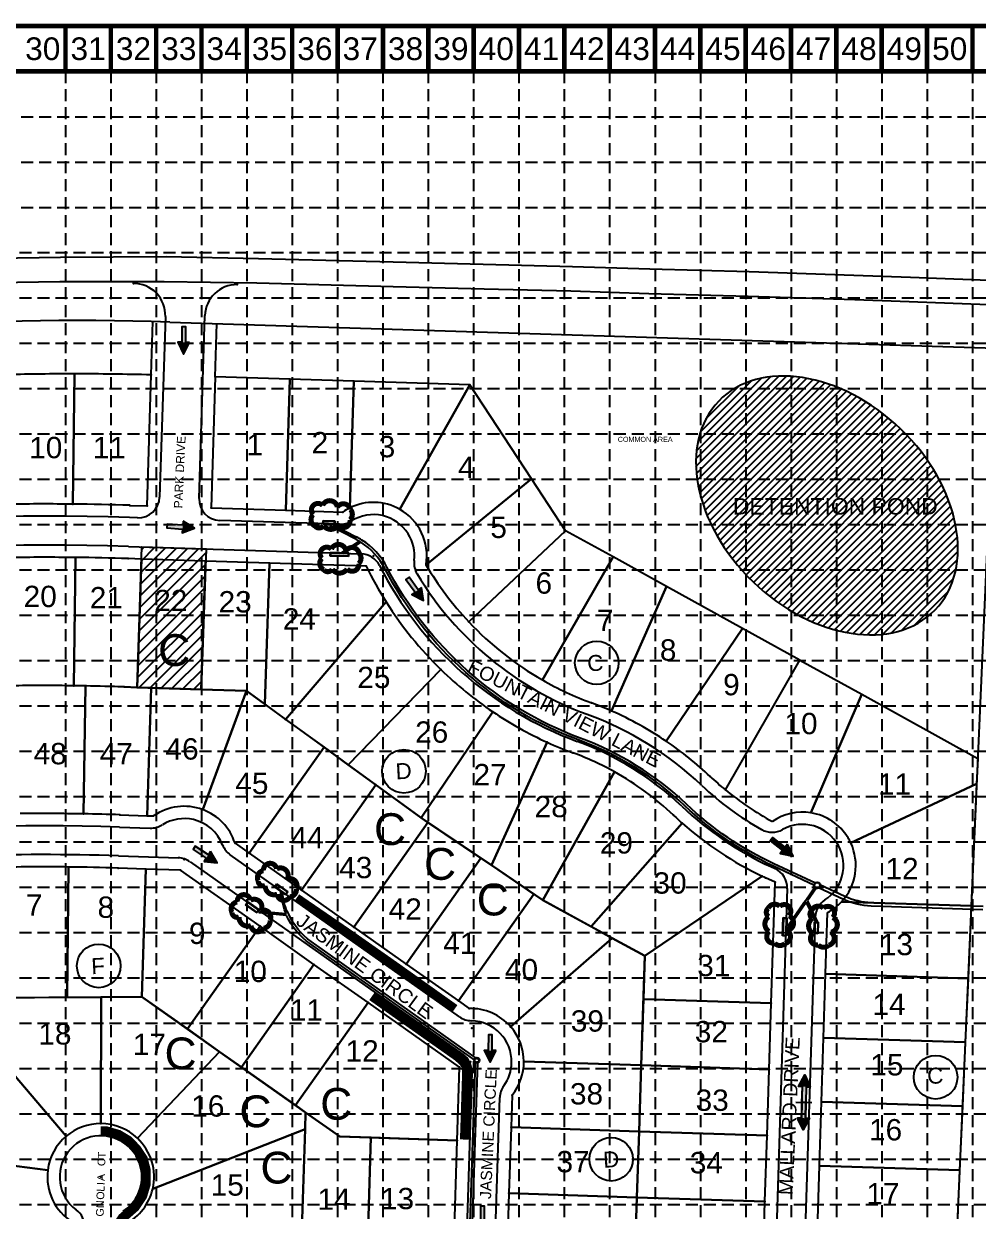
# Model space of a CAD drawing. Header units: inches. Extents: x 9761 to 12485, y 5538 to 7243.
# Drawn here: x 11041 to 11936, y 6129 to 7243 of the extents above; entities that cross this region are included whole.
import ezdxf
from ezdxf.enums import TextEntityAlignment as Align

# ---------------------------------------------------------------- set-up
doc = ezdxf.new("R2010")
doc.units = ezdxf.units.IN
doc.header["$MEASUREMENT"] = 0
for name, pattern in [('ASPHALT', [1.785, 1.5, 0.06, 0.02, 0.1, 0.045, 0.06]), ('HIDDEN', [0.375, 0.25, -0.125]), ('SOLID_OPEN_END', [200, 100, 100])]:
    doc.linetypes.add(name, pattern=pattern)
for name, color, linetype in [('1 SODDED LOT', 2, 'Continuous'), ('1-BC', 7, 'Continuous'), ('1-GRADING_TEXT', 7, 'Continuous'), ('1-LOTS', 150, 'Continuous'), ('1-STM', 7, 'Continuous'), ('1-STM_INLETS', 7, 'Continuous'), ('BASE', 7, 'Continuous'), ('blockletters', 7, 'Continuous'), ('BOUNDARY', 7, 'Continuous'), ('calmarklot', 7, 'Continuous'), ('creek', 5, 'Continuous'), ('DRAINAGE ARROWS', 7, 'Continuous'), ('EROSION BLANKET', 84, 'Continuous'), ('EX-IMPROVEMENTS', 7, 'Continuous'), ('grid', 254, 'HIDDEN'), ('INLET PROTECTION', 5, 'Continuous'), ('streetnames', 7, 'Continuous')]:
    doc.layers.add(name, color=color, linetype=linetype)
doc.styles.add('calmark', font='ARIAL.TTF', dxfattribs={"height": 25})
doc.styles.get("Standard").update_dxf_attribs({"font": 'ARIAL.TTF', "height": 25})

# ---------------------------------------------------------------- blocks, each defined once
blk = doc.blocks.new('arrow')
blk.add_lwpolyline([(-67, -25.4), (-59.3, -25.4), (-59.6, -56.1), (-51.9, -56.2), (-51.6, -25.5), (-44, -25.5), (-55.3, -2.4), (-67, -25.4)], close=True)
at = {"color": 254}
for points in [[(-44, -25.5), (-67, -25.4), (-55.3, -2.4), (-67, -25.4)], [(-59.6, -56.1), (-51.9, -56.2), (-59.3, -25.4), (-51.6, -25.5)]]:
    blk.add_solid(points, dxfattribs=at)
blk = doc.blocks.new('2arrows')
at = {"color": 254}
for p, q in [((25.6, 3), (0, 0)), ((17.7, -18.7), (0, 0)), ((23, -4.3), (25.6, 3)), ((20.3, -11.5), (17.7, -18.7)), ((49.2, -22), (20.3, -11.5)), ((23, -4.3), (51.8, -14.8)), ((51.8, -14.8), (49.2, -22)), ((51.8, -14.8), (49.2, -22)), ((49.2, -22), (78.1, -32.5)), ((80.7, -25.2), (51.8, -14.8)), ((80.7, -25.2), (83.3, -18)), ((83.3, -18), (101.1, -36.7)), ((78.1, -32.5), (75.5, -39.7)), ((75.5, -39.7), (101.1, -36.7))]:
    blk.add_line(p, q, dxfattribs=at)
at = {"color": 7}
blk.add_line((45, -33.4), (55.8, -3.7), dxfattribs=at)
blk.add_lwpolyline([(20.3, -11.5), (17.7, -18.7), (0, 0), (25.6, 3), (23, -4.3), (80.7, -25.2), (83.3, -18), (101.1, -36.7), (75.5, -39.7), (78.1, -32.5), (20.3, -11.5)], close=True)
at = {"color": 254}
for points in [[(25.6, 3), (17.7, -18.7), (0, 0), (17.7, -18.7)], [(49.2, -22), (51.8, -14.8), (20.3, -11.5), (23, -4.3)], [(49.2, -22), (51.8, -14.8), (78.1, -32.5), (80.7, -25.2)], [(83.3, -18), (75.5, -39.7), (101.1, -36.7), (75.5, -39.7)]]:
    blk.add_solid(points, dxfattribs=at)

msp = doc.modelspace()

# ---------------------------------------------------------------- hatches: boundary and pattern name
at = {"layer": '1 SODDED LOT'}
h = msp.add_hatch(dxfattribs=at)
h.set_pattern_fill('ANSI31', color=256, scale=60, style=0)
h.paths.add_polyline_path([(11147.6, 6620.3), (11151.8, 6752.1), (11212.2, 6750.3), (11207.6, 6618.4)])
at = {"layer": 'creek'}
h = msp.add_hatch(dxfattribs=at)
h.set_pattern_fill('ANSI31', color=5, scale=40, style=0)
edge = h.paths.add_edge_path()
edge.add_ellipse((11793.9, 6790.9), major_axis=(-101.4, 97.9), ratio=0.706764, start_angle=0, end_angle=360, ccw=False)

# ---------------------------------------------------------------- linework, layer by layer
at = {"layer": '1 SODDED LOT'}
msp.add_lwpolyline([(11147.6, 6620.3), (11151.8, 6752.1), (11212.2, 6750.3), (11207.6, 6618.4)], close=True, dxfattribs=at)
at = {"layer": '1-BC', "color": 7, "linetype": 'Continuous'}
for p, q in [((11144, 6999.1), (11144, 7000.6)), ((11241.3, 6998), (11241.4, 6999.5)), ((11173.9, 6968.1, 592.8), (11168.5, 6798.6, 590.5)), ((11205.5, 6797.5, 590.5), (11210.9, 6969, 592.9)), ((11147.9, 6779.3, 590.6), (11140.3, 6779.5, 590.7)), ((11337.1, 6773.3, 588.8), (11224.8, 6776.9, 589.8)), ((11139.4, 6752.5, 590.7), (11357.4, 6745.6, 588.7)), ((11130.9, 6489.3), (11159.8, 6488.4, 590.2)), ((11130.1, 6462.3), (11186.1, 6460.5, 589.8)), ((11449.6, 6311.4, 587.3), (11234.7, 6463.2, 589.1)), ((11197, 6456.8, 589.5), (11452.6, 6276.2, 587.2)), ((11741.2, 6452.3, 586.2), (11745.3, 6450.4, 586.1)), ((11756.8, 6431.6, 585.9), (11745.3, 6074.4, 584.3)), ((11783, 6404.9, 585.8), (11767.3, 5921.3)), ((11461.1, 6259.2, 587), (11455.4, 6083.7, 586.1)), ((11482.4, 6082.9, 586.1), (11487.3, 6235.6, 586.9))]:
    msp.add_line(p, q, dxfattribs=at)
for centre, radius, start, end in [((11143.9, 6969.1), 30, 358.1833, 89.8636), ((11240.9, 6968), 30, 89.1892, 178.1833), ((11148.5, 6799.3), 20, 268.1833, 358.1833), ((11225.5, 6796.8), 20, 178.1833, 268.1833), ((11368.9, 6743.8), 38.5, 77.1811, 122.1811), ((11060.6, 4267.3), 2513.5, 88.1833, 102.6475), ((11337.7, 6793.3), 20, 268.1833, 302.1811), ((11368.9, 6743.8), 38.5, 32.1811, 77.1811), ((11368.9, 6743.8), 38.5, 353.4013, 32.1811), ((11060.6, 4267.3), 2486.5, 88.1833, 102.6475), ((11356.8, 6725.6), 20, 26.8247, 88.1833), ((11427, 6737), 20, 173.4013, 211.0551), ((11676.7, 6887.4), 338.5, 206.8247, 249.8053), ((11676.7, 6887.4), 311.5, 211.0551, 249.8053), ((11461, 6300.8), 313.5, 46.5527, 69.8053), ((11461, 6300.8), 286.5, 46.5527, 69.8053), ((11873.6, 6736.4), 286.5, 226.5527, 240.5525), ((11873.6, 6736.4), 313.5, 226.5527, 245.0262), ((11191.6, 6458.8), 38.5, 77.1453, 122.1453), ((11191.6, 6458.8), 38.5, 20.7573, 77.1453), ((11059.1, 4267), 2223.5, 88.1475, 102.6475), ((11160.4, 6508.4), 20, 268.1475, 302.1453), ((11742.6, 6504.4), 20, 240.5525, 299.1151), ((11771, 6453.3), 38.5, 29.1151, 119.1151), ((11771, 6453.3), 38.5, 344.1151, 74.1151), ((11246.3, 6479.6), 20, 200.7573, 234.7551), ((11059.1, 4267), 2196.5, 88.1475, 95.7472), ((11185.4, 6440.5), 20, 54.7551, 88.1475), ((11736.8, 6432.2), 20, 358.1475, 65.0262), ((11771, 6453.3), 38.5, 303.0827, 344.1151), ((11803, 6404.3), 20, 123.0827, 178.1475), ((11461.2, 6327.7), 20, 234.7551, 268.7528), ((11459.9, 6269.2), 38.5, 358.7528, 88.7528), ((11441.1, 6259.9), 20, 358.1475, 54.7551), ((11459.9, 6269.2), 38.5, 324.1498, 358.7528), ((11507.3, 6235), 20, 144.1498, 178.1475), ((11113.3, 6161.3), 38.5, 53.2123, 143.2123), ((11113.3, 6161.3), 38.5, 8.2123, 53.2123), ((11113.3, 6161.3), 38.5, 143.2123, 233.2123), ((11113.3, 6161.3), 38.5, 303.0827, 8.2123), ((11078.3, 6114.5), 20, 358.1475, 53.2123)]:
    msp.add_arc(centre, radius, start, end, dxfattribs=at)
for p in [(11144, 6999.1, 594.1), (11241.3, 6998, 592.6)]:
    msp.add_point(p, dxfattribs=at)
at = {"layer": '1-LOTS', "color": 7, "linetype": 'SOLID_OPEN_END'}
for p, q in [((11160.6, 6913.4), (11162.2, 6963.4)), ((11220.6, 6911.6), (11222.2, 6961.5)), ((11087.3, 6792.2), (11088.6, 6914.3)), ((11088.6, 6914.3), (11087.3, 6792.2)), ((11156.7, 6790.5), (11160.6, 6913.4)), ((11220.6, 6911.6), (11216.7, 6788.6)), ((11290.6, 6909.3), (11220.6, 6911.6)), ((11290.6, 6909.3), (11286.7, 6786.4)), ((11286.7, 6786.4), (11290.6, 6909.3)), ((11350.5, 6907.4), (11290.6, 6909.3)), ((11346.8, 6788.6), (11350.5, 6907.4)), ((11350.5, 6907.4), (11346.8, 6788.6)), ((11459.3, 6904), (11350.5, 6907.4)), ((11459.3, 6904), (11393.5, 6787.3)), ((11393.5, 6787.3), (11459.3, 6904)), ((11517, 6816), (11459.3, 6904)), ((11517, 6816), (11418.2, 6735.3)), ((11418.2, 6735.3), (11517, 6816)), ((11549, 6767.2), (11517, 6816)), ((11140.6, 6791), (11156.7, 6790.5)), ((11216.7, 6788.6), (11286.7, 6786.4)), ((11286.7, 6786.4), (11340.2, 6784.7)), ((11458.3, 6681.8), (11549, 6767.2)), ((11549, 6767.2), (11458.3, 6681.8)), ((11593.5, 6742.6), (11549, 6767.2)), ((11088.2, 6621.8), (11089.7, 6742.1)), ((11089.7, 6742.1), (11088.2, 6621.8)), ((11151.4, 6740.7), (11139, 6741.1)), ((11147.6, 6620.3), (11151.4, 6740.7)), ((11151.4, 6740.7), (11147.6, 6620.3)), ((11211.4, 6738.8), (11151.4, 6740.7)), ((11207.6, 6618.4), (11211.4, 6738.8)), ((11211.4, 6738.8), (11207.6, 6618.4)), ((11271.4, 6736.9), (11211.4, 6738.8)), ((11593.5, 6742.6), (11527.3, 6627.3)), ((11527.3, 6627.3), (11593.5, 6742.6)), ((11643.6, 6714.9), (11593.5, 6742.6)), ((11267.2, 6604.5), (11271.4, 6736.9)), ((11271.4, 6736.9), (11267.2, 6604.5)), ((11362.1, 6734), (11271.4, 6736.9)), ((11643.6, 6714.9), (11592.1, 6598.2)), ((11592.1, 6598.2), (11643.6, 6714.9)), ((11714.8, 6675.5), (11643.6, 6714.9)), ((11380.9, 6700.4), (11286.6, 6590.3)), ((11286.6, 6590.3), (11380.9, 6700.4)), ((11714.8, 6675.5), (11643.3, 6569.9)), ((11643.3, 6569.9), (11714.8, 6675.5)), ((11768.5, 6645.9), (11714.8, 6675.5)), ((11345.1, 6547.8), (11432.2, 6637)), ((11432.2, 6637), (11345.1, 6547.8)), ((11698.9, 6524.1), (11768.5, 6645.9)), ((11698.9, 6524.1), (11768.5, 6645.9)), ((11768.5, 6645.9), (11826.5, 6613.8)), ((11097.1, 6501.6), (11099.1, 6621.6)), ((11099.1, 6621.6), (11097.1, 6501.6)), ((11135.2, 6620.7), (11147.6, 6620.3)), ((11147.6, 6620.3), (11135.2, 6620.7)), ((11147.6, 6620.3), (11207.6, 6618.4)), ((11160.6, 6619.9), (11147.6, 6620.3)), ((11160.6, 6619.9), (11156.7, 6500)), ((11156.7, 6500), (11160.6, 6619.9)), ((11207.6, 6618.4), (11160.6, 6619.9)), ((11250, 6617), (11207.6, 6618.4)), ((11207.6, 6618.4), (11250, 6617)), ((11208.9, 6505.7), (11250, 6617)), ((11250, 6617), (11208.9, 6505.7)), ((11322.7, 6564.1), (11250, 6617)), ((11250, 6617), (11267.2, 6604.5)), ((11267.2, 6604.5), (11286.6, 6590.3)), ((11826.5, 6613.8), (11778.9, 6502.6)), ((11778.9, 6502.6), (11826.5, 6613.8)), ((11826.5, 6613.8), (11826.5, 6613.8)), ((11826.5, 6613.8), (11935.3, 6553.7)), ((11413.6, 6498), (11480.8, 6597.4)), ((11480.8, 6597.4), (11413.6, 6498)), ((11286.6, 6590.3), (11322.7, 6564.1)), ((11252.5, 6464.8), (11322.7, 6564.1)), ((11322.7, 6564.1), (11252.5, 6464.8)), ((11322.7, 6564.1), (11345.1, 6547.8)), ((11345.1, 6547.8), (11322.7, 6564.1)), ((11479.4, 6453.5), (11531.8, 6568.8)), ((11531.8, 6568.8), (11479.4, 6453.5)), ((11345.1, 6547.8), (11413.6, 6498)), ((11371.2, 6528.8), (11345.1, 6547.8)), ((11935.3, 6553.7), (11934.2, 6529.9)), ((11527.8, 6420.8), (11594.9, 6541)), ((11594.9, 6541), (11527.8, 6420.8)), ((11301.5, 6430.1), (11371.2, 6528.8)), ((11371.2, 6528.8), (11301.5, 6430.1)), ((11413.6, 6498), (11371.2, 6528.8)), ((11934.2, 6529.9), (11816.3, 6474.5)), ((11816.3, 6474.5), (11934.2, 6529.9)), ((11934.2, 6529.9), (11929.2, 6415.4)), ((11934.2, 6529.9), (11934.2, 6529.9)), ((11698.9, 6524.1), (11698.9, 6524.1)), ((11131.3, 6500.8), (11156.7, 6500)), ((11156.7, 6500), (11162.9, 6499.8)), ((11350.5, 6395.5), (11419.9, 6493.7)), ((11419.9, 6493.7), (11350.5, 6395.5)), ((11413.6, 6498), (11479.4, 6453.5)), ((11419.9, 6493.7), (11413.6, 6498)), ((11469.6, 6460.1), (11419.9, 6493.7)), ((11658.4, 6492.9), (11573, 6396.1)), ((11573, 6396.1), (11658.4, 6492.9)), ((11742.8, 6494.5), (11742.8, 6494.5)), ((11742.8, 6494.5), (11742.8, 6494.5)), ((11778.9, 6502.6), (11778.9, 6502.6)), ((11778.9, 6502.6), (11778.9, 6502.6)), ((11239.2, 6474.2), (11252.5, 6464.8)), ((11813.8, 6479.2), (11813.8, 6479.2)), ((11816.3, 6474.5), (11816.3, 6474.5)), ((11816.3, 6474.5), (11816.3, 6474.5)), ((11252.5, 6464.8), (11301.5, 6430.1)), ((11469.6, 6460.1), (11399.5, 6360.9)), ((11399.5, 6360.9), (11469.6, 6460.1)), ((11479.4, 6453.5), (11469.6, 6460.1)), ((11081.9, 6329.7), (11083.2, 6451.8)), ((11083.2, 6451.8), (11081.9, 6329.7)), ((11155.7, 6450), (11129.7, 6450.8)), ((11151.8, 6330.2), (11155.7, 6450)), ((11155.7, 6450), (11151.8, 6330.2)), ((11188.2, 6448.9), (11155.7, 6450)), ((11262.6, 6396.4), (11188.2, 6448.9)), ((11519.3, 6426.5), (11479.4, 6453.5)), ((11479.4, 6453.5), (11527.8, 6420.8)), ((11623.2, 6368.6), (11733.1, 6443.4)), ((11733.1, 6443.4), (11623.2, 6368.6)), ((11745.5, 6437.6), (11736.4, 6441.8)), ((11741.8, 6324.1), (11745.5, 6437.6)), ((11301.5, 6430.1), (11350.5, 6395.5)), ((11448.5, 6326.3), (11519.3, 6426.5)), ((11519.3, 6426.5), (11448.5, 6326.3)), ((11527.8, 6420.8), (11519.3, 6426.5)), ((11592.7, 6385.3), (11527.8, 6420.8)), ((11527.8, 6420.8), (11573, 6396.1)), ((11929.2, 6415.4), (11807.7, 6419.3)), ((11807.7, 6419.3), (11807.7, 6419.3)), ((11807.7, 6419.3), (11807.7, 6419.3)), ((11807.7, 6419.3), (11929.2, 6415.4)), ((11929.2, 6415.4), (11926.2, 6347.4)), ((11929.2, 6415.4), (11929.2, 6415.4)), ((11792.7, 6351.8), (11794.6, 6409.2)), ((11794.6, 6409.2), (11794.6, 6409.2)), ((11194.5, 6300), (11262.6, 6396.4)), ((11262.6, 6396.4), (11194.5, 6300)), ((11313.2, 6360.6), (11262.6, 6396.4)), ((11350.5, 6395.5), (11399.5, 6360.9)), ((11573, 6396.1), (11592.7, 6385.3)), ((11497.5, 6302.1), (11592.7, 6385.3)), ((11592.7, 6385.3), (11497.5, 6302.1)), ((11592.7, 6385.3), (11623.2, 6368.6)), ((11623.2, 6368.6), (11592.7, 6385.3)), ((11313.2, 6360.6), (11245.1, 6264.2)), ((11245.1, 6264.2), (11313.2, 6360.6)), ((11363.9, 6324.8), (11313.2, 6360.6)), ((11399.5, 6360.9), (11448.5, 6326.3)), ((11619.9, 6266), (11623.2, 6368.6)), ((11623.2, 6368.6), (11621.9, 6328)), ((11790.8, 6291.8), (11792.7, 6351.8)), ((11926.2, 6347.4), (11792.7, 6351.8)), ((11792.7, 6351.8), (11926.2, 6347.4)), ((11926.2, 6347.4), (11923.6, 6287.5)), ((11926.2, 6347.4), (11926.2, 6347.4)), ((11113.7, 6329.9), (10970.6, 6329)), ((10970.6, 6329), (11080.9, 6199.4)), ((11080.9, 6199.4), (10970.6, 6329)), ((11020.8, 6329.3), (11081.9, 6329.7)), ((11081.9, 6329.7), (11113.7, 6329.9)), ((11113.7, 6329.9), (11113.4, 6211.3)), ((11113.4, 6211.3), (11113.7, 6329.9)), ((11151.8, 6330.2), (11113.7, 6329.9)), ((11113.7, 6329.9), (11151.8, 6330.2)), ((11224.7, 6278.7), (11151.8, 6330.2)), ((11151.8, 6330.2), (11194.5, 6300)), ((11448.5, 6326.3), (11458.5, 6319.2)), ((11621.9, 6328), (11619.9, 6266)), ((11741.8, 6324.1), (11621.9, 6328)), ((11621.9, 6328), (11741.8, 6324.1)), ((11295.8, 6228.5), (11363.9, 6324.8)), ((11363.9, 6324.8), (11295.8, 6228.5)), ((11449.7, 6264.2), (11363.9, 6324.8)), ((11739.8, 6262.1), (11741.8, 6324.1)), ((11194.5, 6300), (11224.7, 6278.7)), ((11788.9, 6231.8), (11790.8, 6291.8)), ((11923.6, 6287.5), (11790.8, 6291.8)), ((11790.8, 6291.8), (11923.6, 6287.5)), ((11923.6, 6287.5), (11920.9, 6227.5)), ((11923.6, 6287.5), (11923.6, 6287.5)), ((11224.7, 6278.7), (11147.7, 6197.6)), ((11147.7, 6197.6), (11224.7, 6278.7)), ((11305.3, 6221.7), (11224.7, 6278.7)), ((11224.7, 6278.7), (11245.1, 6264.2)), ((11619.9, 6266), (11509.9, 6269.6)), ((11509.9, 6269.6), (11619.9, 6266)), ((11245.1, 6264.2), (11295.8, 6228.5)), ((11447.5, 6195.5), (11449.7, 6264.2)), ((11617.9, 6204), (11619.9, 6266)), ((11619.9, 6266), (11617.9, 6204)), ((11619.9, 6266), (11739.8, 6262.1)), ((11739.8, 6262.1), (11619.9, 6266)), ((11737.8, 6200.2), (11739.8, 6262.1)), ((11498.9, 6237.9), (11497.9, 6207.9)), ((11295.8, 6228.5), (11305.3, 6221.7)), ((11786.9, 6171.8), (11788.9, 6231.8)), ((11920.9, 6227.5), (11788.9, 6231.8)), ((11788.9, 6231.8), (11920.9, 6227.5)), ((11920.9, 6227.5), (11918.3, 6167.6)), ((11920.9, 6227.5), (11920.9, 6227.5)), ((11304.8, 6206), (11305.3, 6221.7)), ((11305.3, 6221.7), (11304.8, 6206)), ((11337.3, 6199.1), (11305.3, 6221.7)), ((11305.3, 6221.7), (11337.3, 6199.1)), ((11162, 6150), (11304.8, 6206)), ((11304.8, 6206), (11162, 6150)), ((11304.8, 6206), (11300.7, 6080.2)), ((11300.7, 6080.2), (11304.8, 6206)), ((11497.9, 6207.9), (11495.9, 6145.9)), ((11497.9, 6207.9), (11617.9, 6204)), ((11617.9, 6204), (11497.9, 6207.9)), ((11615.9, 6142.1), (11617.9, 6204)), ((11617.9, 6204), (11615.9, 6142.1)), ((11617.9, 6204), (11737.8, 6200.2)), ((11737.8, 6200.2), (11617.9, 6204)), ((11366.6, 6198.2), (11337.3, 6199.1)), ((11337.3, 6199.1), (11447.5, 6195.5)), ((11366.6, 6198.2), (11362.7, 6078.2)), ((11362.7, 6078.2), (11366.6, 6198.2)), ((11447.5, 6195.5), (11366.6, 6198.2)), ((11443.6, 6075.6), (11447.5, 6195.5)), ((11735.8, 6138.2), (11737.8, 6200.2)), ((10948.2, 6182.2), (11063.7, 6167.6)), ((11063.7, 6167.6), (10948.2, 6182.2)), ((11785, 6111.9), (11786.9, 6171.8)), ((11918.3, 6167.6), (11786.9, 6171.8)), ((11786.9, 6171.8), (11918.3, 6167.6)), ((11918.3, 6167.6), (11915.7, 6107.6)), ((11918.3, 6167.6), (11918.3, 6167.6)), ((11495.9, 6145.9), (11493.6, 6074)), ((11495.9, 6145.9), (11615.9, 6142.1)), ((11615.9, 6142.1), (11495.9, 6145.9)), ((11613.6, 6070.1), (11615.9, 6142.1)), ((11615.9, 6142.1), (11613.6, 6070.1)), ((11615.9, 6142.1), (11735.8, 6138.2)), ((11735.8, 6138.2), (11615.9, 6142.1)), ((11733.5, 6066.2), (11735.8, 6138.2))]:
    msp.add_line(p, q, dxfattribs=at)
for centre, radius, start, end in [((11088.8, 4149.4), 2764.9, 90.0039, 91.2947), ((11088.8, 4149.4), 2764.9, 88.5105, 90.0039), ((11368.9, 6743.8), 50, 60.5496, 116.2475), ((11060.6, 4267.3), 2525, 89.3939, 90.7422), ((11060.6, 4267.3), 2525, 88.1833, 89.3939), ((11368.9, 6743.8), 50, 116.2475, 125.0532), ((11368.9, 6743.8), 50, 350.2219, 60.5496), ((11060.6, 4267.3), 2475, 89.3267, 90.7681), ((11060.6, 4267.3), 2475, 88.1833, 89.3267), ((11676.7, 6887.4), 350, 206.0023, 212.2943), ((11676.7, 6887.4), 300, 210.4738, 223.2735), ((11676.7, 6887.4), 350, 212.2943, 225.6875), ((11676.7, 6887.4), 300, 223.2735, 240.1207), ((11676.7, 6887.4), 350, 225.6875, 235.9529), ((11676.7, 6887.4), 300, 240.1207, 249.8053), ((11059.1, 4267), 2355, 89.2902, 90.7314), ((11059.1, 4267), 2355, 89.025, 90.5462), ((11059.1, 4267), 2355, 88.1475, 89.2902), ((11059.1, 4267), 2355, 88.1475, 89.025), ((11461, 6300.8), 325, 66.1958, 69.8053), ((11676.7, 6887.4), 350, 235.9529, 245.5493), ((11461, 6300.8), 325, 55.8794, 66.1958), ((11676.7, 6887.4), 350, 245.5493, 249.8053), ((11461, 6300.8), 275, 60.85, 69.8053), ((11461, 6300.8), 325, 46.5527, 55.8794), ((11461, 6300.8), 275, 46.5527, 60.85), ((11878, 6742.6), 282.5, 226.7535, 230.6588), ((11878, 6742.6), 282.5, 230.6588, 241.4022), ((11191.6, 6458.8), 50, 69.734, 125.0174), ((11191.6, 6458.8), 50, 17.8852, 69.734), ((11771, 6453.3), 50, 80.9008, 124.3748), ((11059.1, 4267), 2235, 89.025, 90.5462), ((11059.1, 4267), 2235, 88.1475, 89.025), ((11873.6, 6736.4), 325, 226.5527, 228.5497), ((11873.6, 6736.4), 325, 228.5497, 244.3982), ((11771, 6453.3), 50, 31.2612, 80.9008), ((11771, 6453.3), 50, 317.2072, 25.1383), ((11771, 6453.3), 50, 25.1383, 31.2612), ((11059.1, 4267), 2185, 89.367, 91.0627), ((11059.1, 4267), 2185, 88.1475, 89.367), ((11873.6, 6736.4), 325, 244.3982, 245.0262), ((11771, 6453.3), 50, 298.1475, 317.2072), ((11459.9, 6269.2), 50, 41.162, 91.625), ((11459.9, 6269.2), 50, 0.3968, 41.162), ((11459.9, 6269.2), 50, 321.2776, 0.3968), ((11113.3, 6161.3), 50, 89.8671, 130.3947), ((11113.3, 6161.3), 50, 46.4767, 89.8671), ((11113.3, 6161.3), 50, 130.3947, 172.7969), ((11113.3, 6161.3), 50, 346.9365, 46.4767), ((11113.3, 6161.3), 50, 172.7969, 238.1475), ((11113.3, 6161.3), 50, 298.1475, 346.9365)]:
    msp.add_arc(centre, radius, start, end, dxfattribs=at)
at = {"layer": '1-LOTS', "color": 7, "linetype": 'Continuous'}
for p in [(11088.6, 6914.3), (11160.6, 6913.4), (11220.6, 6911.6), (11290.6, 6909.3), (11350.5, 6907.4), (11459.3, 6904), (11517, 6816), (11087.3, 6792.2), (11140.6, 6791), (11156.7, 6790.5), (11216.7, 6788.6), (11286.7, 6786.4), (11340.2, 6784.7), (11346.8, 6788.6), (11393.5, 6787.3), (11549, 6767.2), (11089.7, 6742.1), (11139, 6741.1), (11151.4, 6740.7), (11211.4, 6738.8), (11368.9, 6743.8), (11593.5, 6742.6), (11271.4, 6736.9), (11362.1, 6734), (11418.2, 6735.3), (11643.6, 6714.9), (11380.9, 6700.4), (11458.3, 6681.8), (11714.8, 6675.5), (11432.2, 6637), (11768.5, 6645.9), (11527.3, 6627.3), (11088.2, 6621.8), (11099.1, 6621.6), (11135.2, 6620.7), (11147.6, 6620.3), (11160.6, 6619.9), (11207.6, 6618.4), (11250, 6617), (11267.2, 6604.5), (11573.2, 6605.9), (11480.8, 6597.4), (11592.1, 6598.2), (11286.6, 6590.3), (11322.7, 6564.1), (11531.8, 6568.8), (11555.9, 6558.9), (11643.3, 6569.9), (11345.1, 6547.8), (11594.9, 6541), (11684.5, 6536.8), (11371.2, 6528.8), (11698.9, 6524.1), (11208.9, 6505.7), (11097.1, 6501.6), (11131.3, 6500.8), (11156.7, 6500), (11162.9, 6499.8), (11413.6, 6498), (11419.9, 6493.7), (11650.1, 6500.5), (11658.4, 6492.9), (11239.2, 6474.2), (11191.6, 6458.8), (11252.5, 6464.8), (11469.6, 6460.1), (11083.2, 6451.8), (11129.7, 6450.8), (11155.7, 6450), (11188.2, 6448.9), (11479.4, 6453.5), (11733.1, 6443.4), (11736.4, 6441.8), (11745.5, 6437.6), (11301.5, 6430.1), (11519.3, 6426.5), (11527.8, 6420.8), (11262.6, 6396.4), (11350.5, 6395.5), (11573, 6396.1), (11592.7, 6385.3), (11313.2, 6360.6), (11399.5, 6360.9), (11623.2, 6368.6), (11081.9, 6329.7), (11113.7, 6329.9), (11151.8, 6330.2), (11448.5, 6326.3), (11621.9, 6328), (11363.9, 6324.8), (11458.5, 6319.2), (11741.8, 6324.1), (11194.5, 6300), (11461, 6300.8), (11497.5, 6302.1), (11224.7, 6278.7), (11509.9, 6269.6), (11245.1, 6264.2), (11449.7, 6264.2), (11459.9, 6269.2), (11619.9, 6266), (11739.8, 6262.1), (11498.9, 6237.9), (11295.8, 6228.5), (11305.3, 6221.7), (11113.4, 6211.3), (11304.8, 6206), (11497.9, 6207.9), (11617.9, 6204), (11080.9, 6199.4), (11147.7, 6197.6), (11337.3, 6199.1), (11366.6, 6198.2), (11447.5, 6195.5), (11737.8, 6200.2), (11063.7, 6167.6), (11113.3, 6161.3), (11162, 6150), (11495.9, 6145.9), (11615.9, 6142.1), (11735.8, 6138.2)]:
    msp.add_point(p, dxfattribs=at)
at = {"layer": '1-STM', "linetype": 'Continuous', "flags": 128}
for points, elevation in [([(11351.9, 6759.7), (11328.1, 6771.8)], -713.1), ([(11352.7, 6761.3), (11331.6, 6772)], -713.1), ([(11355.7, 6757.3), (11338.1, 6745.9)], -711), ([(11357.1, 6756.5), (11340.6, 6745.7)], -711), ([(11782.3, 6434.6), (11743.2, 6452.9)], -1013.9), ([(11783.3, 6436.7), (11744.2, 6454.9)], -1013.9), ([(11782.8, 6433.2), (11774.1, 6420.6)], -1013.9), ([(11784.1, 6432.3), (11775.6, 6420.1)], -1013.9), ([(11809.5, 6421.5), (11786, 6432.5)], -918.2), ([(11810.8, 6424.2), (11787.3, 6435.2)], -918.2), ([(11772.4, 6418.2), (11757.2, 6396.4)], -993.6), ([(11773.6, 6417.3), (11757.2, 6393.8)], -993.6), ([(11774.1, 6420.6), (11772.4, 6418.2)], -996.4), ([(11773.6, 6417.3), (11774.6, 6418.7), (11783.9, 6398.8)], -996.4), ([(11775.6, 6420.1), (11785.6, 6398.8)], -996.4), ([(11940.1, 6411.8), (11835.4, 6415.3)], -1060.8), ([(11940.2, 6414.8), (11835.5, 6418.3)], -1060.8), ([(11287.5, 6406.4), (11261.4, 6408.9)], -754.8), ([(11286.8, 6407.9), (11262.4, 6410.3)], -754.8), ([(11465.1, 6272.5), (11310.6, 6381.9)], -888.1), ([(11463.8, 6270.6), (11309.3, 6380)], -888.1), ([(11458.9, 6099.5), (11464.6, 6269)], -981.7), ([(11461.1, 6099.4), (11466.8, 6268.9)], -981.7)]:
    msp.add_lwpolyline(points, dxfattribs=dict(at, elevation=elevation))
for points, elevation in [([(11358.1, 6758.5), (11358.1, 6758.5, 0.022733), (11352.8, 6761.5), (11352.8, 6761.5), (11351.8, 6759.5), (11351.8, 6759.5, -0.017437), (11355.7, 6757.3), (11355.7, 6757.3)], -711), ([(11379.6, 6731.9), (11379.6, 6731.9, 0.132633), (11357.1, 6756.5), (11357.1, 6756.5)], -753.1), ([(11381.6, 6732.9), (11381.6, 6732.9, 0.133852), (11358.1, 6758.5), (11358.1, 6758.5)], -753.1), ([(11561.8, 6570.7), (11561.8, 6570.7, -0.187326), (11379.6, 6731.9), (11379.6, 6731.9)], -876.3), ([(11562.6, 6572.8), (11562.6, 6572.8, -0.187326), (11381.6, 6732.9), (11381.6, 6732.9)], -876.3), ([(11660.7, 6509.2), (11660.7, 6509.2, 0.101808), (11561.8, 6570.7), (11561.8, 6570.7)], -937.3), ([(11662.3, 6510.8), (11662.3, 6510.8, 0.101808), (11562.6, 6572.8), (11562.6, 6572.8)], -937.3), ([(11743.2, 6452.9), (11743.2, 6452.9, -0.080781), (11660.7, 6509.2), (11660.7, 6509.2)], -964.3), ([(11744.2, 6454.9), (11744.2, 6454.9, -0.080781), (11662.3, 6510.8), (11662.3, 6510.8)], -964.3), ([(11286.6, 6409.5), (11286.6, 6409.5, -0.076444), (11282, 6429), (11282, 6429)], -750.7), ([(11287.9, 6410.1), (11287.9, 6410.1, -0.071532), (11283.6, 6427.8), (11283.6, 6427.8)], -750.7), ([(11835.4, 6415.3), (11835.4, 6415.3, -0.10123), (11809.5, 6421.5), (11809.5, 6421.5)], -895.9), ([(11835.5, 6418.3), (11835.5, 6418.3, -0.10123), (11810.8, 6424.2), (11810.8, 6424.2)], -895.9), ([(11289.5, 6407.5), (11289.5, 6407.5, -0.011542), (11288.3, 6410.2), (11288.3, 6410.2), (11286.2, 6409.4), (11286.2, 6409.4, 0.005848), (11286.8, 6407.9), (11286.8, 6407.9)], -754.8), ([(11309.3, 6380), (11309.3, 6380, -0.131565), (11287.5, 6406.4), (11287.5, 6406.4)], -797), ([(11310.6, 6381.9), (11310.6, 6381.9, -0.132399), (11289.5, 6407.5), (11289.5, 6407.5)], -797)]:
    msp.add_lwpolyline(points, format="xyb", dxfattribs=dict(at, elevation=elevation))
at = {"layer": '1-STM', "linetype": 'Continuous', "elevation": -59560.8, "flags": 128}
for points in [[(11784.8, 6437.7), (11784.8, 6437.7, -0.414214), (11787.8, 6434.7), (11787.8, 6434.7, -0.414214), (11784.8, 6431.7), (11784.8, 6431.7, -0.414214), (11781.8, 6434.7), (11781.8, 6434.7, -0.414214), (11784.8, 6437.7), (11784.8, 6437.7)], [(11784.8, 6437.2), (11784.8, 6437.2, -0.414214), (11787.3, 6434.7), (11787.3, 6434.7, -0.414214), (11784.8, 6432.2), (11784.8, 6432.2, -0.414214), (11782.3, 6434.7), (11782.3, 6434.7, -0.414214), (11784.8, 6437.2), (11784.8, 6437.2)], [(11465.8, 6273.1), (11465.8, 6273.1, -0.414214), (11468.3, 6270.6), (11468.3, 6270.6, -0.414214), (11465.8, 6268.1), (11465.8, 6268.1, -0.414214), (11463.3, 6270.6), (11463.3, 6270.6, -0.414214), (11465.8, 6273.1), (11465.8, 6273.1)], [(11465.8, 6272.6), (11465.8, 6272.6, -0.414214), (11467.8, 6270.6), (11467.8, 6270.6, -0.414214), (11465.8, 6268.6), (11465.8, 6268.6, -0.414214), (11463.8, 6270.6), (11463.8, 6270.6, -0.414214), (11465.8, 6272.6), (11465.8, 6272.6)]]:
    msp.add_lwpolyline(points, format="xyb", close=True, dxfattribs=at)
at = {"layer": '1-STM_INLETS', "color": 7, "linetype": 'Continuous'}
for p, q in [((11321.6, 6773.3), (11321.7, 6776.8)), ((11332.6, 6772.9), (11321.6, 6773.3)), ((11321.7, 6776.8), (11332.7, 6776.4)), ((11321.7, 6776.8), (11321.7, 6776.8)), ((11322.1, 6773.8), (11322.2, 6776.3)), ((11332.1, 6773.5), (11322.1, 6773.8)), ((11322.2, 6776.3), (11332.2, 6775.9)), ((11322.2, 6776.3), (11322.2, 6776.3)), ((11332.2, 6775.9), (11332.1, 6773.5)), ((11332.7, 6776.4), (11332.6, 6772.9)), ((11328.5, 6743.5), (11328.7, 6747)), ((11345.5, 6743), (11328.5, 6743.5)), ((11328.7, 6747), (11345.7, 6746.5)), ((11329.1, 6744), (11329.1, 6746.5)), ((11329.1, 6746.5), (11345.1, 6746)), ((11345.1, 6743.5), (11329.1, 6744)), ((11345.1, 6746), (11345.1, 6743.5)), ((11345.1, 6743.5), (11345.1, 6743.5)), ((11345.7, 6746.5), (11345.5, 6743)), ((11345.5, 6743), (11345.5, 6743)), ((11276.2, 6433.3), (11278.2, 6436.2)), ((11286.8, 6425.8), (11276.2, 6433.3)), ((11276.9, 6433.4), (11278.3, 6435.5)), ((11286.7, 6426.5), (11276.9, 6433.4)), ((11278.2, 6436.2), (11288.8, 6428.7)), ((11278.2, 6436.2), (11278.2, 6436.2)), ((11278.3, 6435.5), (11288.1, 6428.6)), ((11278.3, 6435.5), (11278.3, 6435.5)), ((11288.1, 6428.6), (11286.7, 6426.5)), ((11288.8, 6428.7), (11286.8, 6425.8)), ((11249.1, 6416.3), (11251.2, 6419.2)), ((11259.8, 6408.8), (11249.1, 6416.3)), ((11249.8, 6416.4), (11251.3, 6418.5)), ((11259.6, 6409.5), (11249.8, 6416.4)), ((11251.2, 6419.2), (11261.8, 6411.7)), ((11251.2, 6419.2), (11251.2, 6419.2)), ((11251.3, 6418.5), (11261.1, 6411.5)), ((11251.3, 6418.5), (11251.3, 6418.5)), ((11261.1, 6411.5), (11259.6, 6409.5)), ((11261.8, 6411.7), (11259.8, 6408.8)), ((11752.4, 6387.4), (11752.9, 6404.4)), ((11752.9, 6404.4), (11756.4, 6404.3)), ((11752.9, 6387.9), (11753.4, 6403.9)), ((11753.4, 6403.9), (11755.9, 6403.8)), ((11755.9, 6403.8), (11755.4, 6387.8)), ((11756.4, 6404.3), (11755.9, 6387.3)), ((11782, 6389.4), (11782.3, 6400.4)), ((11782.3, 6400.4), (11785.8, 6400.3)), ((11782.5, 6389.9), (11782.8, 6399.9)), ((11782.8, 6399.9), (11785.3, 6399.8)), ((11785.3, 6399.8), (11785, 6389.8)), ((11785.8, 6400.3), (11785.5, 6389.3)), ((11755.9, 6387.3), (11752.4, 6387.4)), ((11752.4, 6387.4), (11752.4, 6387.4)), ((11755.4, 6387.8), (11752.9, 6387.9)), ((11752.9, 6387.9), (11752.9, 6387.9)), ((11785.5, 6389.3), (11782, 6389.4)), ((11782, 6389.4), (11782, 6389.4)), ((11785, 6389.8), (11782.5, 6389.9)), ((11782.5, 6389.9), (11782.5, 6389.9))]:
    msp.add_line(p, q, dxfattribs=at)
at = {"layer": 'BASE', "const_width": 4.25}
for points in [[(9762.8, 5540.5), (12482.7, 5540.5), (12482.7, 7240.5), (9762.8, 7240.5)], [(9805.3, 5583), (12440.2, 5583), (12440.2, 7198), (9805.3, 7198)]]:
    msp.add_lwpolyline(points, close=True, dxfattribs=at)
for points in [[(11080.3, 7198), (11080.3, 7240.5)], [(11122.8, 7198), (11122.8, 7240.5)], [(11165.3, 7198), (11165.3, 7240.5)], [(11207.8, 7198), (11207.8, 7240.5)], [(11250.3, 7198), (11250.3, 7240.5)], [(11292.8, 7198), (11292.8, 7240.5)], [(11335.3, 7198), (11335.3, 7240.5)], [(11377.8, 7198), (11377.8, 7240.5)], [(11420.3, 7198), (11420.3, 7240.5)], [(11462.8, 7198), (11462.8, 7240.5)], [(11505.3, 7198), (11505.3, 7240.5)], [(11547.8, 7198), (11547.8, 7240.5)], [(11590.3, 7198), (11590.3, 7240.5)], [(11632.8, 7198), (11632.8, 7240.5)], [(11675.3, 7198), (11675.3, 7240.5)], [(11717.8, 7198), (11717.8, 7240.5)], [(11760.3, 7198), (11760.3, 7240.5)], [(11802.8, 7198), (11802.8, 7240.5)], [(11845.3, 7198), (11845.3, 7240.5)], [(11887.8, 7198), (11887.8, 7240.5)], [(11930.3, 7198), (11930.3, 7240.5)]]:
    msp.add_lwpolyline(points, dxfattribs=at)
at = {"layer": 'BOUNDARY', "color": 7, "linetype": 'Continuous'}
for p, q in [((11178, 6962.9), (11952.2, 6938.4)), ((11952.2, 6938.4), (11907.1, 5911.8))]:
    msp.add_line(p, q, dxfattribs=at)
msp.add_arc((11088.8, 4149.4), 2814.9, 88.1833, 110.6829, dxfattribs=at)
at = {"layer": 'creek', "color": 5, "extrusion": (0, 0, -1)}
msp.add_ellipse((11793.9, 6790.9), major_axis=(-101.4, 97.9), ratio=0.706764, dxfattribs=at)
at = {"layer": 'EROSION BLANKET'}
for points, const_width in [([(11297, 6423), (11345.8, 6389.5), (11391.5, 6357.4), (11445.3, 6319.1)], 8), ([(11454.5, 6196.3), (11456.5, 6258.9), (11455.9, 6265.4), (11453.4, 6269.1), (11448.4, 6273.8), (11367.6, 6330.8)], 9), ([(11302.4, 6073.6), (11142.3, 6078.5), (11138.4, 6079.5), (11134.3, 6082), (11131.6, 6085.2), (11129.5, 6090.2), (11128.9, 6095.4), (11129.7, 6112.8), (11130.8, 6118.5), (11133.7, 6122.8), (11145.4, 6133), (11152.3, 6143.3), (11155.7, 6154.6), (11155.7, 6167.6), (11152.9, 6178.3), (11146.9, 6187.3), (11139.4, 6195.2), (11129.9, 6200.9), (11118.9, 6204.1), (11113.3, 6204.1)], 9)]:
    msp.add_lwpolyline(points, dxfattribs=dict(at, const_width=const_width))
at = {"layer": 'EX-IMPROVEMENTS', "color": 7, "linetype": 'ASPHALT'}
for p, q in [((11002.5, 7022.5), (11075.6, 7023.7)), ((11075.6, 7023.7), (11174.6, 7024.3)), ((11174.6, 7024.3), (11261.3, 7022.6)), ((11261.3, 7022.6), (11387.5, 7019.3)), ((11387.5, 7019.3), (11471.6, 7017.2)), ((11471.6, 7017.2), (11555.4, 7015)), ((11555.4, 7015), (11627.8, 7012.8)), ((11627.8, 7012.8), (11720.9, 7010.2)), ((11720.9, 7010.2), (11819.2, 7007)), ((11819.2, 7007), (11872.2, 7004.9)), ((11872.2, 7004.9), (11963.2, 7001.6)), ((11075.1, 7000.7), (11001.6, 6999.5)), ((11172.8, 7000.5), (11075.1, 7000.7)), ((11259.7, 6999.3), (11172.8, 7000.5)), ((11387.4, 6995.9), (11259.7, 6999.3)), ((11472.7, 6993.6), (11387.4, 6995.9)), ((11553.8, 6991.8), (11472.7, 6993.6)), ((11627.1, 6989.3), (11553.8, 6991.8)), ((11720.1, 6986.9), (11627.1, 6989.3)), ((11820.2, 6983.7), (11720.1, 6986.9)), ((11871.1, 6981.8), (11820.2, 6983.7)), ((11962.4, 6978.5), (11871.1, 6981.8))]:
    msp.add_line(p, q, dxfattribs=at)
at = {"layer": 'grid', "color": 252, "linetype": 'HIDDEN', "ltscale": 45}
for p, q in [((11080.3, 7198), (11080.3, 5710.3)), ((11122.8, 7198), (11122.8, 5710.3)), ((11165.3, 7198), (11165.3, 5710.3)), ((11207.8, 7198), (11207.8, 5710.3)), ((11250.3, 7198), (11250.3, 5710.3)), ((11292.8, 7198), (11292.8, 5710.3)), ((11335.3, 7198), (11335.3, 5710.3)), ((11377.8, 7198), (11377.8, 5710.3)), ((11420.3, 7198), (11420.3, 5710.3)), ((11462.8, 7198), (11462.8, 5710.3)), ((11505.3, 7198), (11505.3, 5710.3)), ((11547.8, 7198), (11547.8, 5710.3)), ((11590.3, 7198), (11590.3, 5710.3)), ((11632.8, 7198), (11632.8, 5710.3)), ((11675.3, 7198), (11675.3, 5710.3)), ((11717.8, 7198), (11717.8, 5710.3)), ((11760.3, 7198), (11760.3, 5710.3)), ((11802.8, 7198), (11802.8, 5710.3)), ((11845.3, 7198), (11845.3, 5710.3)), ((11887.8, 7198), (11887.8, 5710.3)), ((11930.3, 7198), (11930.3, 5710.3)), ((9806.9, 7155.4), (12441.8, 7155.4)), ((9806.9, 7112.9), (12441.8, 7112.9)), ((9806.9, 7070.4), (12441.8, 7070.4)), ((9805.3, 7028), (12440.2, 7028)), ((9805.3, 6985.5), (12440.2, 6985.5)), ((9805.3, 6943), (12440.2, 6943)), ((9805.3, 6900.5), (12440.2, 6900.5)), ((9805.3, 6858), (12440.2, 6858)), ((9805.3, 6815.5), (12440.2, 6815.5)), ((9805.3, 6773), (12440.2, 6773)), ((9805.3, 6730.5), (12440.2, 6730.5)), ((9805.3, 6688), (12440.2, 6688)), ((9805.3, 6645.5), (12440.2, 6645.5)), ((9805.3, 6603), (12440.2, 6603)), ((9805.3, 6560.5), (12440.2, 6560.5)), ((9805.3, 6518), (12440.2, 6518)), ((9805.3, 6475.5), (12440.2, 6475.5)), ((9805.3, 6433), (12440.2, 6433)), ((9805.3, 6390.5), (12440.2, 6390.5)), ((9805.3, 6348), (12440.2, 6348)), ((9805.3, 6305.5), (12440.2, 6305.5)), ((9805.3, 6263), (12440.2, 6263)), ((9805.3, 6220.5), (12440.2, 6220.5)), ((9805.3, 6178), (12440.2, 6178)), ((9805.3, 6135.5), (12440.2, 6135.5))]:
    msp.add_line(p, q, dxfattribs=at)
at = {"layer": 'INLET PROTECTION', "color": 170, "ltscale": 100, "const_width": 4.74}
for points in [[(11336, 6772.4, 0.520567), (11336, 6772.4, 0.765195), (11346.9, 6777.5, 0.417879), (11347.3, 6787.2, 0.6649), (11335.1, 6789.4, 0.744833), (11321.3, 6791, 0.975642), (11312.4, 6782.4, 0.520567), (11314.2, 6771.6, 0.520567), (11322.1, 6772.1, 0.540264), (11336, 6772.4)], [(11344.2, 6731.4, 0.520567), (11344.2, 6731.4, 0.765195), (11355.1, 6736.5, 0.417879), (11355.4, 6746.2, 0.6649), (11343.2, 6748.4, 0.744833), (11329.5, 6750, 0.975642), (11320.6, 6741.4, 0.520567), (11322.4, 6730.6, 0.520567), (11330.3, 6731.1, 0.540264), (11344.2, 6731.4)], [(11278.8, 6426.4, 0.520567), (11278.8, 6426.4, 0.765195), (11290.5, 6423.9, 0.417879), (11296.7, 6431.4, 0.6649), (11288.2, 6440.6, 0.744833), (11278.2, 6450.1, 0.975642), (11265.9, 6448.5, 0.520567), (11260.9, 6438.8, 0.520567), (11267.5, 6434.4, 0.540264), (11278.8, 6426.4)], [(11254.2, 6397, 0.520567), (11254.2, 6397, 0.765195), (11265.9, 6394.5, 0.417879), (11272.1, 6402, 0.6649), (11263.6, 6411.1, 0.744833), (11253.6, 6420.7, 0.975642), (11241.3, 6419.1, 0.520567), (11236.3, 6409.4, 0.520567), (11242.9, 6405, 0.540264), (11254.2, 6397)], [(11739.7, 6391.4, 0.520567), (11739.7, 6391.4, 0.765195), (11744.8, 6380.5, 0.417879), (11754.5, 6380.1, 0.6649), (11756.7, 6392.3, 0.744833), (11758.3, 6406.1, 0.975642), (11749.7, 6415, 0.520567), (11738.9, 6413.2, 0.520567), (11739.4, 6405.3, 0.540264), (11739.7, 6391.4)], [(11780.7, 6389.7, 0.520567), (11780.7, 6389.7, 0.765195), (11785.8, 6378.8, 0.417879), (11795.5, 6378.5, 0.6649), (11797.7, 6390.7, 0.744833), (11799.3, 6404.5, 0.975642), (11790.6, 6413.3, 0.520567), (11779.9, 6411.5, 0.520567), (11780.3, 6403.6, 0.540264), (11780.7, 6389.7)]]:
    msp.add_lwpolyline(points, format="xyb", close=True, dxfattribs=at)
at = {"layer": 'streetnames', "color": 7}
for centre in [(11578.2, 6643.3), (11397.5, 6541.6), (11111.4, 6359.1), (11895.8, 6254.7), (11591.7, 6177.8)]:
    msp.add_circle(centre, 20.4, dxfattribs=at)

# ---------------------------------------------------------------- block references
at = {"layer": 'DRAINAGE ARROWS'}
for name, p, xscale, yscale, zscale, rotation in [('arrow', (11164.6, 6931.7), 0.4777206220569497, 0.4777206220569497, 0.4777206220566869, 180), ('arrow', (11200.5, 6743.3), 0.4777206220576242, 0.4777206220578175, 0.4777206220566869, 266.1288032775001), ('arrow', (11395.3, 6685.1), 0.4777206220580476, 0.4777206220579886, 0.4777206220566869, 216.4933982732374), ('arrow', (11747.1, 6440.5), 0.4777206220582687, 0.4777206220584619, 0.4777206220566869, 232.5466010759508), ('arrow', (11209, 6432.9), 0.4777206220572035, 0.4777206220564398, 0.4777206220566869, 237.0748238849676), ('arrow', (11451.8, 6267.6), 0.4777206220569497, 0.4777206220569497, 0.4777206220566869, 180), ('2arrows', (11773.1, 6256.9), 0.4800000000000137, 0.4800000000000182, 0.48, 288.3224102154118), ('arrow', (11444.6, 6107), 0.4777206220569497, 0.4777206220569497, 0.4777206220566869, 180)]:
    msp.add_blockref(name, p, dxfattribs=dict(at, xscale=xscale, yscale=yscale, zscale=zscale, rotation=rotation))

# ---------------------------------------------------------------- texts
at = {"layer": '1-GRADING_TEXT', "color": 7, "linetype": 'Continuous'}
for s, p in [('2', (11318.7, 6849.8)), ('10', (11061.8, 6845.2)), ('11', (11121.4, 6845.2)), ('1', (11257.6, 6847.9)), ('3', (11381.6, 6846.1)), ('4', (11456, 6826.8)), ('5', (11486.2, 6770.4)), ('6', (11528.6, 6718.2)), ('20', (11056.6, 6705.6)), ('21', (11118.6, 6704.4)), ('22', (11179, 6701.8)), ('23', (11239.3, 6700.6)), ('24', (11299.5, 6684.5)), ('7', (11586.1, 6683.1)), ('8', (11645.1, 6655.4)), ('25', (11369.3, 6629.6)), ('9', (11704.4, 6622.9)), ('10', (11769.6, 6586.4)), ('26', (11423.5, 6578.4)), ('46', (11189.5, 6562.6)), ('48', (11065.9, 6558.2)), ('47', (11127.9, 6558.1)), ('27', (11478.2, 6538.5)), ('45', (11255, 6530.4)), ('11', (11857.3, 6529.6)), ('28', (11535.5, 6508.6)), ('44', (11306.8, 6479.4)), ('29', (11596.6, 6474.5)), ('43', (11352.3, 6451.4)), ('12', (11864.3, 6450.4)), ('30', (11646.9, 6436.9)), ('7', (11051, 6416.2)), ('8', (11118.1, 6414.2)), ('42', (11398.7, 6412.4)), ('9', (11203.8, 6389.7)), ('41', (11449.8, 6380.2)), ('13', (11859, 6379.2)), ('31', (11687.9, 6359.5)), ('10', (11253.5, 6354)), ('40', (11507.7, 6355.6)), ('11', (11306, 6317.8)), ('14', (11852.2, 6323.2)), ('39', (11569.4, 6307.5)), ('18', (11070.4, 6295.4)), ('32', (11685.6, 6297.5)), ('17', (11158.9, 6285.5)), ('12', (11358.3, 6279.4)), ('15', (11850.1, 6266.4)), ('38', (11568.6, 6239.2)), ('16', (11213.7, 6227.8)), ('33', (11686.4, 6233.2)), ('16', (11848.9, 6205.5)), ('37', (11556, 6175.6)), ('34', (11680.9, 6174.6)), ('15', (11231.9, 6153.7)), ('14', (11332, 6140.4)), ('13', (11391.5, 6141)), ('17', (11846.4, 6145.5))]:
    msp.add_text(s, height=20, dxfattribs=at).set_placement(p, align=Align.MIDDLE_CENTER)
at = {"layer": 'BASE'}
for s, p in [('30', (11059, 7219.2)), ('31', (11101.5, 7219.2)), ('32', (11144, 7219.2)), ('33', (11186.5, 7219.2)), ('34', (11229, 7219.2)), ('35', (11271.5, 7219.2)), ('36', (11314, 7219.2)), ('37', (11356.5, 7219.2)), ('38', (11399, 7219.2)), ('39', (11441.5, 7219.2)), ('40', (11484, 7219.2)), ('41', (11526.5, 7219.2)), ('42', (11569, 7219.2)), ('43', (11611.5, 7219.2)), ('44', (11654, 7219.2)), ('45', (11696.5, 7219.2)), ('46', (11739, 7219.2)), ('47', (11781.5, 7219.2)), ('48', (11824, 7219.2)), ('49', (11866.5, 7219.2)), ('50', (11909, 7219.2))]:
    msp.add_text(s, height=21.25, dxfattribs=at).set_placement(p, align=Align.MIDDLE_CENTER)
at = {"layer": 'blockletters', "color": 7, "linetype": 'Continuous'}
for s, p in [('C', (11576.8, 6643.2)), ('D', (11397.2, 6541.9)), ('F', (11110.8, 6359.1)), ('C', (11895.4, 6256.2)), ('D', (11591.7, 6177.7))]:
    msp.add_text(s, height=15, rotation=3, dxfattribs=at).set_placement(p, align=Align.MIDDLE_CENTER)
at = {"layer": 'calmarklot', "color": 240, "style": 'calmark'}
for p in [(11167.1, 6640.4), (11369.4, 6472.5), (11416.3, 6439.9), (11465.7, 6406.5), (11173.1, 6262.2), (11243.3, 6207.9), (11319, 6214.9), (11263, 6155.1)]:
    msp.add_text('C', height=29.8, rotation=359.904, dxfattribs=at).set_placement(p)
at = {"layer": 'streetnames', "color": 7, "linetype": 'Continuous'}
for s, height, rotation, p in [('PARK DRIVE', 8.03, 87.3812, (11185.8, 6788.2)), ('FOUNTAIN VIEW LANE', 13.192, 332.9505, (11458.9, 6641.4)), ('JASMINE CIRCLE', 13.192, 323.6825, (11299.3, 6404.2)), ('MALLARD DRIVE', 13.192, 87.3812, (11755.2, 6144.3)), ('JASMINE CIRCLE', 10.537, 87.3812, (11473.8, 6140.6)), ('T', 7.2, 88.1475, (11114.2, 6178.6)), ('C', 7.2, 88.1475, (11113.9, 6171.4)), ('A', 7.2, 88.1475, (11113.5, 6157.4)), ('O', 7.2, 88.1475, (11112.9, 6139.9)), ('L', 7.2, 88.1475, (11113.2, 6147.4)), ('I', 7.2, 88.1475, (11113.4, 6153.6)), ('N', 7.2, 88.1475, (11112.7, 6132)), ('G', 7.2, 88.1475, (11112.4, 6124.1))]:
    msp.add_text(s, height=height, rotation=rotation, dxfattribs=at).set_placement(p, align=Align.MIDDLE_LEFT)
for s, height, p in [('COMMON AREA', 4.8, (11623.6, 6852.9)), ('DETENTION POND', 15.36, (11801.8, 6790.1))]:
    msp.add_text(s, height=height, dxfattribs=at).set_placement(p, align=Align.MIDDLE_CENTER)

doc.saveas('drawing.dxf')
